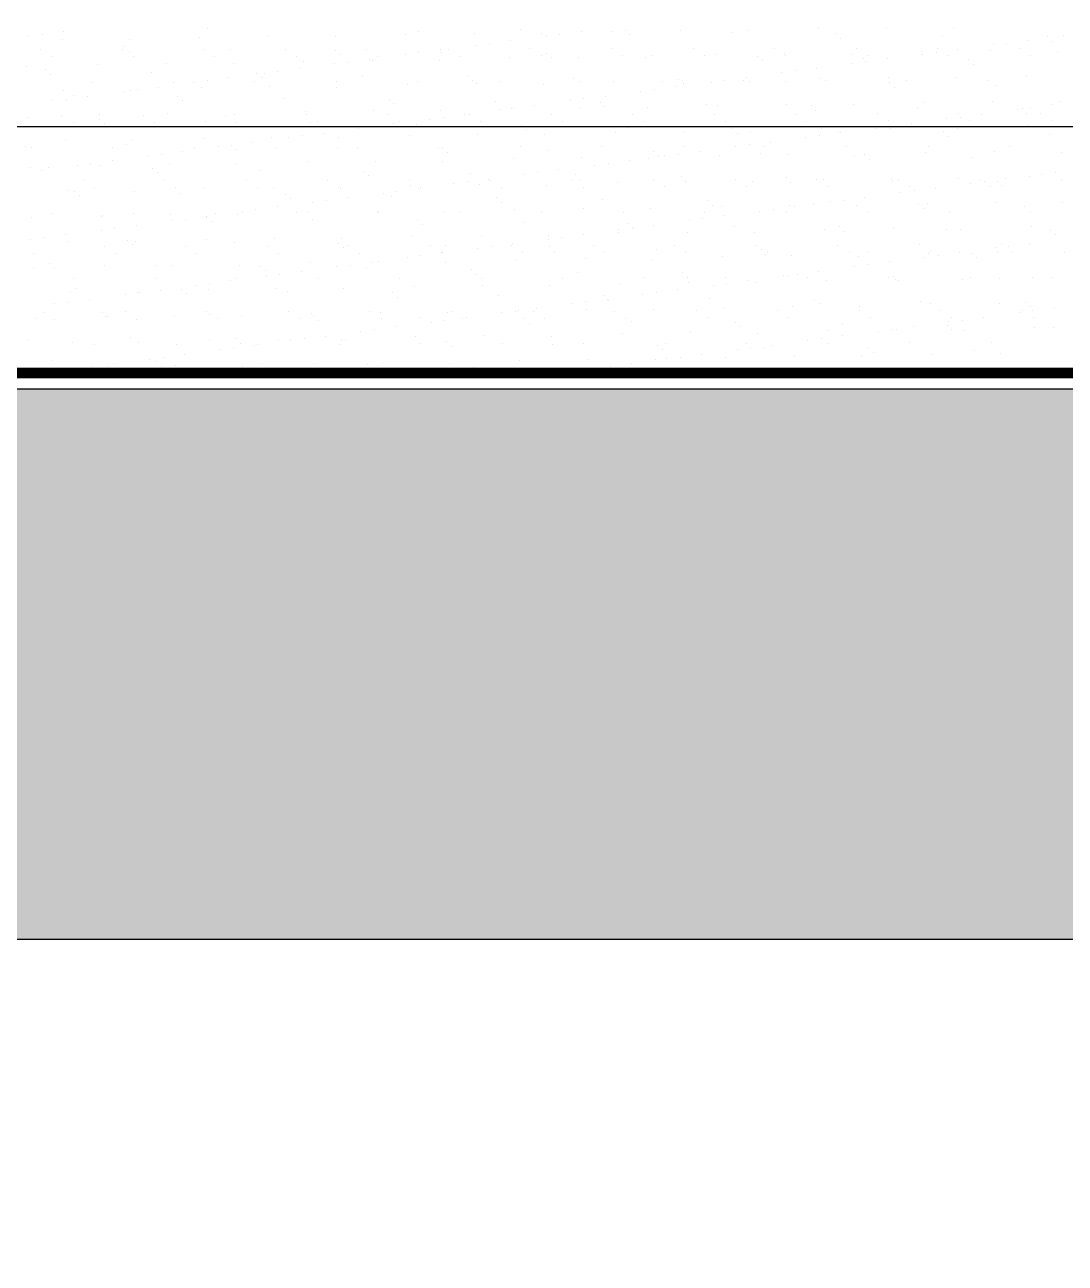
# Model space of a CAD drawing. Header units: centimetres. Extents: x -5119 to 2082, y -6603 to -947.
# Drawn here: x 556.8 to 636.2, y -3573 to -3478.5 of the extents above; entities that cross this region are included whole.
import ezdxf

# ---------------------------------------------------------------- set-up
doc = ezdxf.new("R2010")
doc.units = ezdxf.units.CM
doc.header["$LTSCALE"] = 100
doc.header["$MEASUREMENT"] = 0
for name, color, linetype in [('A807-Details-Railing and Cat ladder$0$A-CONC', 5, 'Continuous'), ('A807-Details-Railing and Cat ladder$0$A-HATCH-14', 14, 'Continuous'), ('A807-Details-Railing and Cat ladder$0$A-HATH-CONC', 253, 'Continuous'), ('A807-Details-Railing and Cat ladder$0$A-WATERPROOFING', 7, 'Continuous'), ('A807-Details-Railing and Cat ladder$0$railiing', 7, 'Continuous')]:
    doc.layers.add(name, color=color, linetype=linetype)

msp = doc.modelspace()

# ---------------------------------------------------------------- hatches: boundary and pattern name
at = {"layer": 'A807-Details-Railing and Cat ladder$0$A-HATH-CONC', "ltscale": 0.8}
h = msp.add_hatch(color=256, dxfattribs=at)
h.paths.add_polyline_path([(901.381, -3346.431), (881.405, -3366.408), (981.286, -3358.36), (981.286, -3034.824), (901.381, -3034.824)])
h.paths.add_polyline_path([(901.381, -3506.241), (501.989, -3506.241), (501.989, -3548.26), (736.542, -3548.26), (741.768, -3523.653), (741.768, -3572.994), (749.224, -3548.26), (981.286, -3548.26), (981.286, -3358.36), (881.405, -3366.408), (881.405, -3386.384), (901.381, -3386.384)])

# ---------------------------------------------------------------- linework, layer by layer
at = {"layer": 'A807-Details-Railing and Cat ladder$0$A-CONC'}
msp.add_line((502.053, -3506.241), (901.381, -3506.241), dxfattribs=at)
at = {"layer": 'A807-Details-Railing and Cat ladder$0$A-HATCH-14', "color": 8, "linetype": 'Continuous'}
for p, q in [((570.783, -3478.738), (570.783, -3478.738)), ((617.373, -3478.718), (617.373, -3478.718)), ((622.602, -3478.651), (622.602, -3478.651)), ((627.713, -3478.676), (627.713, -3478.676)), ((557.124, -3479.347), (557.124, -3479.347)), ((558.164, -3479.21), (558.164, -3479.21)), ((559.665, -3479.598), (559.665, -3479.598)), ((559.788, -3478.996), (559.788, -3478.996)), ((564.775, -3479.622), (564.775, -3479.622)), ((570.17, -3479.428), (570.17, -3479.428)), ((575.399, -3479.361), (575.399, -3479.361)), ((580.509, -3479.386), (580.509, -3479.386)), ((585.905, -3479.191), (585.905, -3479.191)), ((586.888, -3478.984), (586.888, -3478.984)), ((591.134, -3479.125), (591.134, -3479.125)), ((593.892, -3479.678), (593.892, -3479.678)), ((594.631, -3478.823), (594.631, -3478.823)), ((596.244, -3479.149), (596.244, -3479.149)), ((596.606, -3479.321), (596.606, -3479.321)), ((597.645, -3479.184), (597.645, -3479.184)), ((599.269, -3478.97), (599.269, -3478.97)), ((601.639, -3478.955), (601.639, -3478.955)), ((602.624, -3478.892), (602.624, -3478.892)), ((602.992, -3479.229), (602.992, -3479.229)), ((606.868, -3478.888), (606.868, -3478.888)), ((610.735, -3479.068), (610.735, -3479.068)), ((611.978, -3478.913), (611.978, -3478.913)), ((618.729, -3479.137), (618.729, -3479.137)), ((619.097, -3479.474), (619.097, -3479.474)), ((626.84, -3479.313), (626.84, -3479.313)), ((633.374, -3479.653), (633.374, -3479.653)), ((634.833, -3479.382), (634.833, -3479.382)), ((636.087, -3479.295), (636.087, -3479.295)), ((558.042, -3480.376), (558.042, -3480.376)), ((564.263, -3480.365), (564.263, -3480.365)), ((564.41, -3480.154), (564.41, -3480.154)), ((564.778, -3480.492), (564.778, -3480.492)), ((570.483, -3480.354), (570.483, -3480.354)), ((572.521, -3480.331), (572.521, -3480.331)), ((576.704, -3480.343), (576.704, -3480.343)), ((580.514, -3480.399), (580.514, -3480.399)), ((582.925, -3480.331), (582.925, -3480.331)), ((586.891, -3480.6), (586.891, -3480.6)), ((588.515, -3480.386), (588.515, -3480.386)), ((588.626, -3480.576), (588.626, -3480.576)), ((589.146, -3480.32), (589.146, -3480.32)), ((591.228, -3480.029), (591.228, -3480.029)), ((592.268, -3479.892), (592.268, -3479.892)), ((595.367, -3480.309), (595.367, -3480.309)), ((601.588, -3480.297), (601.588, -3480.297)), ((607.809, -3480.286), (607.809, -3480.286)), ((614.03, -3480.275), (614.03, -3480.275)), ((620.25, -3480.263), (620.25, -3480.263)), ((625.304, -3480.524), (625.304, -3480.524)), ((626.373, -3480.574), (626.373, -3480.574)), ((626.471, -3480.252), (626.471, -3480.252)), ((627.997, -3480.36), (627.997, -3480.36)), ((630.533, -3480.458), (630.533, -3480.458)), ((630.71, -3480.003), (630.71, -3480.003)), ((631.75, -3479.866), (631.75, -3479.866)), ((632.692, -3480.241), (632.692, -3480.241)), ((635.201, -3479.719), (635.201, -3479.719)), ((635.643, -3480.482), (635.643, -3480.482)), ((558.884, -3480.913), (558.884, -3480.913)), ((562.366, -3481.471), (562.366, -3481.471)), ((565.105, -3480.902), (565.105, -3480.902)), ((567.595, -3481.404), (567.595, -3481.404)), ((571.326, -3480.891), (571.326, -3480.891)), ((572.705, -3481.428), (572.705, -3481.428)), ((577.547, -3480.879), (577.547, -3480.879)), ((578.1, -3481.234), (578.1, -3481.234)), ((580.474, -3481.445), (580.474, -3481.445)), ((580.883, -3480.737), (580.883, -3480.737)), ((581.514, -3481.308), (581.514, -3481.308)), ((583.138, -3481.094), (583.138, -3481.094)), ((583.329, -3481.167), (583.329, -3481.167)), ((583.768, -3480.868), (583.768, -3480.868)), ((585.851, -3480.737), (585.851, -3480.737)), ((588.439, -3481.192), (588.439, -3481.192)), ((589.988, -3480.857), (589.988, -3480.857)), ((593.835, -3480.998), (593.835, -3480.998)), ((596.209, -3480.845), (596.209, -3480.845)), ((596.619, -3480.645), (596.619, -3480.645)), ((596.987, -3480.982), (596.987, -3480.982)), ((599.064, -3480.931), (599.064, -3480.931)), ((602.43, -3480.834), (602.43, -3480.834)), ((604.174, -3480.955), (604.174, -3480.955)), ((604.73, -3480.821), (604.73, -3480.821)), ((608.651, -3480.823), (608.651, -3480.823)), ((609.569, -3480.761), (609.569, -3480.761)), ((612.724, -3480.89), (612.724, -3480.89)), ((613.092, -3481.227), (613.092, -3481.227)), ((614.798, -3480.694), (614.798, -3480.694)), ((614.872, -3480.811), (614.872, -3480.811)), ((619.908, -3480.719), (619.908, -3480.719)), ((619.956, -3481.419), (619.956, -3481.419)), ((620.835, -3481.067), (620.835, -3481.067)), ((620.996, -3481.282), (620.996, -3481.282)), ((621.093, -3480.8), (621.093, -3480.8)), ((622.62, -3481.068), (622.62, -3481.068)), ((625.333, -3480.711), (625.333, -3480.711)), ((627.314, -3480.789), (627.314, -3480.789)), ((628.828, -3481.135), (628.828, -3481.135)), ((629.196, -3481.473), (629.196, -3481.473)), ((633.535, -3480.777), (633.535, -3480.777)), ((556.971, -3481.665), (556.971, -3481.665)), ((558.405, -3481.907), (558.405, -3481.907)), ((558.773, -3482.245), (558.773, -3482.245)), ((566.516, -3482.084), (566.516, -3482.084)), ((572.384, -3482.51), (572.384, -3482.51)), ((574.509, -3482.153), (574.509, -3482.153)), ((574.877, -3482.49), (574.877, -3482.49)), ((575.097, -3482.153), (575.097, -3482.153)), ((576.137, -3482.016), (576.137, -3482.016)), ((577.761, -3481.802), (577.761, -3481.802)), ((582.62, -3482.329), (582.62, -3482.329)), ((590.614, -3482.398), (590.614, -3482.398)), ((611.866, -3482.484), (611.866, -3482.484)), ((614.579, -3482.127), (614.579, -3482.127)), ((615.619, -3481.99), (615.619, -3481.99)), ((617.243, -3481.776), (617.243, -3481.776)), ((622.728, -3482.5), (622.728, -3482.5)), ((627.838, -3482.525), (627.838, -3482.525)), ((633.234, -3482.331), (633.234, -3482.331)), ((559.791, -3483.447), (559.791, -3483.447)), ((561.917, -3482.845), (561.917, -3482.845)), ((564.901, -3483.471), (564.901, -3483.471)), ((565.382, -3483.432), (565.382, -3483.432)), ((567.007, -3483.218), (567.007, -3483.218)), ((568.138, -3482.834), (568.138, -3482.834)), ((569.72, -3482.861), (569.72, -3482.861)), ((570.296, -3483.277), (570.296, -3483.277)), ((570.76, -3482.724), (570.76, -3482.724)), ((574.358, -3482.823), (574.358, -3482.823)), ((575.525, -3483.21), (575.525, -3483.21)), ((580.579, -3482.811), (580.579, -3482.811)), ((580.635, -3483.235), (580.635, -3483.235)), ((586.03, -3483.04), (586.03, -3483.04)), ((586.8, -3482.8), (586.8, -3482.8)), ((590.982, -3482.735), (590.982, -3482.735)), ((591.259, -3482.974), (591.259, -3482.974)), ((593.021, -3482.789), (593.021, -3482.789)), ((596.369, -3482.998), (596.369, -3482.998)), ((598.725, -3482.575), (598.725, -3482.575)), ((599.242, -3482.777), (599.242, -3482.777)), ((601.765, -3482.804), (601.765, -3482.804)), ((604.864, -3483.406), (604.864, -3483.406)), ((605.463, -3482.766), (605.463, -3482.766)), ((606.488, -3483.192), (606.488, -3483.192)), ((606.718, -3482.643), (606.718, -3482.643)), ((606.994, -3482.737), (606.994, -3482.737)), ((607.087, -3482.981), (607.087, -3482.981)), ((609.202, -3482.835), (609.202, -3482.835)), ((610.241, -3482.698), (610.241, -3482.698)), ((611.684, -3482.755), (611.684, -3482.755)), ((612.104, -3482.762), (612.104, -3482.762)), ((614.83, -3482.82), (614.83, -3482.82)), ((617.499, -3482.567), (617.499, -3482.567)), ((617.905, -3482.743), (617.905, -3482.743)), ((622.823, -3482.889), (622.823, -3482.889)), ((623.191, -3483.226), (623.191, -3483.226)), ((624.125, -3482.732), (624.125, -3482.732)), ((630.346, -3482.721), (630.346, -3482.721)), ((630.934, -3483.065), (630.934, -3483.065)), ((558.966, -3484.276), (558.966, -3484.276)), ((560.005, -3484.14), (560.005, -3484.14)), ((560.511, -3483.837), (560.511, -3483.837)), ((561.629, -3483.926), (561.629, -3483.926)), ((564.343, -3483.569), (564.343, -3483.569)), ((568.504, -3483.906), (568.504, -3483.906)), ((568.872, -3484.243), (568.872, -3484.243)), ((576.615, -3484.083), (576.615, -3484.083)), ((584.609, -3484.151), (584.609, -3484.151)), ((592.72, -3484.328), (592.72, -3484.328)), ((598.447, -3484.251), (598.447, -3484.251)), ((599.487, -3484.114), (599.487, -3484.114)), ((600.713, -3484.397), (600.713, -3484.397)), ((601.111, -3483.9), (601.111, -3483.9)), ((603.825, -3483.543), (603.825, -3483.543)), ((625.429, -3484.373), (625.429, -3484.373)), ((630.658, -3484.307), (630.658, -3484.307)), ((635.768, -3484.331), (635.768, -3484.331)), ((562.492, -3485.32), (562.492, -3485.32)), ((567.721, -3485.253), (567.721, -3485.253)), ((572.097, -3485.356), (572.097, -3485.356)), ((572.831, -3485.278), (572.831, -3485.278)), ((578.226, -3485.083), (578.226, -3485.083)), ((578.318, -3485.345), (578.318, -3485.345)), ((583.455, -3485.016), (583.455, -3485.016)), ((584.539, -3485.334), (584.539, -3485.334)), ((584.977, -3484.489), (584.977, -3484.489)), ((588.565, -3485.041), (588.565, -3485.041)), ((590.357, -3485.316), (590.357, -3485.316)), ((590.759, -3485.322), (590.759, -3485.322)), ((593.07, -3484.959), (593.07, -3484.959)), ((593.961, -3484.847), (593.961, -3484.847)), ((594.11, -3484.822), (594.11, -3484.822)), ((595.734, -3484.608), (595.734, -3484.608)), ((596.98, -3485.311), (596.98, -3485.311)), ((599.19, -3484.78), (599.19, -3484.78)), ((601.082, -3484.734), (601.082, -3484.734)), ((603.201, -3485.3), (603.201, -3485.3)), ((604.3, -3484.804), (604.3, -3484.804)), ((608.825, -3484.573), (608.825, -3484.573)), ((609.422, -3485.288), (609.422, -3485.288)), ((609.695, -3484.61), (609.695, -3484.61)), ((614.924, -3484.543), (614.924, -3484.543)), ((615.643, -3485.277), (615.643, -3485.277)), ((616.818, -3484.642), (616.818, -3484.642)), ((617.186, -3484.979), (617.186, -3484.979)), ((620.034, -3484.568), (620.034, -3484.568)), ((621.864, -3485.266), (621.864, -3485.266)), ((624.929, -3484.819), (624.929, -3484.819)), ((628.085, -3485.254), (628.085, -3485.254)), ((629.839, -3485.29), (629.839, -3485.29)), ((632.552, -3484.933), (632.552, -3484.933)), ((632.923, -3484.887), (632.923, -3484.887)), ((633.291, -3485.225), (633.291, -3485.225)), ((633.592, -3484.796), (633.592, -3484.796)), ((634.306, -3485.243), (634.306, -3485.243)), ((635.216, -3484.582), (635.216, -3484.582)), ((557.096, -3485.514), (557.096, -3485.514)), ((559.655, -3485.379), (559.655, -3485.379)), ((560.497, -3485.915), (560.497, -3485.915)), ((562.499, -3485.659), (562.499, -3485.659)), ((562.867, -3485.997), (562.867, -3485.997)), ((565.876, -3485.367), (565.876, -3485.367)), ((566.718, -3485.904), (566.718, -3485.904)), ((570.61, -3485.836), (570.61, -3485.836)), ((572.939, -3485.893), (572.939, -3485.893)), ((578.604, -3485.905), (578.604, -3485.905)), ((578.972, -3486.242), (578.972, -3486.242)), ((579.16, -3485.881), (579.16, -3485.881)), ((583.356, -3486.238), (583.356, -3486.238)), ((584.98, -3486.024), (584.98, -3486.024)), ((585.381, -3485.87), (585.381, -3485.87)), ((586.715, -3486.081), (586.715, -3486.081)), ((587.693, -3485.667), (587.693, -3485.667)), ((588.733, -3485.53), (588.733, -3485.53)), ((591.602, -3485.859), (591.602, -3485.859)), ((594.708, -3486.15), (594.708, -3486.15)), ((597.823, -3485.848), (597.823, -3485.848)), ((604.044, -3485.836), (604.044, -3485.836)), ((610.264, -3485.825), (610.264, -3485.825)), ((616.485, -3485.814), (616.485, -3485.814)), ((622.706, -3485.802), (622.706, -3485.802)), ((622.838, -3486.212), (622.838, -3486.212)), ((624.462, -3485.998), (624.462, -3485.998)), ((627.175, -3485.641), (627.175, -3485.641)), ((628.215, -3485.504), (628.215, -3485.504)), ((628.927, -3485.791), (628.927, -3485.791)), ((633.36, -3486.18), (633.36, -3486.18)), ((635.148, -3485.78), (635.148, -3485.78))]:
    msp.add_line(p, q, dxfattribs=at)
at = {"layer": 'A807-Details-Railing and Cat ladder$0$A-HATCH-14', "linetype": 'Continuous'}
for p, q in [((570.422, -3487.126), (570.422, -3487.126)), ((575.651, -3487.059), (575.651, -3487.059)), ((576.939, -3487.082), (576.939, -3487.082)), ((577.979, -3486.945), (577.979, -3486.945)), ((579.603, -3486.732), (579.603, -3486.732)), ((580.761, -3487.084), (580.761, -3487.084)), ((582.316, -3486.374), (582.316, -3486.374)), ((586.156, -3486.889), (586.156, -3486.889)), ((591.385, -3486.823), (591.385, -3486.823)), ((595.076, -3486.487), (595.076, -3486.487)), ((596.495, -3486.847), (596.495, -3486.847)), ((601.891, -3486.653), (601.891, -3486.653)), ((602.819, -3486.326), (602.819, -3486.326)), ((607.12, -3486.586), (607.12, -3486.586)), ((610.813, -3486.395), (610.813, -3486.395)), ((611.181, -3486.733), (611.181, -3486.733)), ((612.23, -3486.611), (612.23, -3486.611)), ((616.421, -3487.057), (616.421, -3487.057)), ((617.46, -3486.92), (617.46, -3486.92)), ((617.625, -3486.416), (617.625, -3486.416)), ((618.924, -3486.572), (618.924, -3486.572)), ((619.084, -3486.706), (619.084, -3486.706)), ((621.798, -3486.349), (621.798, -3486.349)), ((622.854, -3486.35), (622.854, -3486.35)), ((626.917, -3486.64), (626.917, -3486.64)), ((627.286, -3486.978), (627.286, -3486.978)), ((627.964, -3486.374), (627.964, -3486.374)), ((635.029, -3486.817), (635.029, -3486.817)), ((556.862, -3487.75), (556.862, -3487.75)), ((557.309, -3487.859), (557.309, -3487.859)), ((559.916, -3487.296), (559.916, -3487.296)), ((563.53, -3487.847), (563.53, -3487.847)), ((564.605, -3487.589), (564.605, -3487.589)), ((565.026, -3487.32), (565.026, -3487.32)), ((568.848, -3488.147), (568.848, -3488.147)), ((569.751, -3487.836), (569.751, -3487.836)), ((571.562, -3487.79), (571.562, -3487.79)), ((572.599, -3487.658), (572.599, -3487.658)), ((572.601, -3487.653), (572.601, -3487.653)), ((572.967, -3487.995), (572.967, -3487.995)), ((574.225, -3487.44), (574.225, -3487.44)), ((575.972, -3487.825), (575.972, -3487.825)), ((580.71, -3487.834), (580.71, -3487.834)), ((582.193, -3487.813), (582.193, -3487.813)), ((588.413, -3487.802), (588.413, -3487.802)), ((588.703, -3487.903), (588.703, -3487.903)), ((594.634, -3487.791), (594.634, -3487.791)), ((596.814, -3488.08), (596.814, -3488.08)), ((600.855, -3487.78), (600.855, -3487.78)), ((604.808, -3488.148), (604.808, -3488.148)), ((607.076, -3487.768), (607.076, -3487.768)), ((608.33, -3488.122), (608.33, -3488.122)), ((611.043, -3487.765), (611.043, -3487.765)), ((612.083, -3487.628), (612.083, -3487.628)), ((613.297, -3487.757), (613.297, -3487.757)), ((613.707, -3487.414), (613.707, -3487.414)), ((619.518, -3487.746), (619.518, -3487.746)), ((625.739, -3487.734), (625.739, -3487.734)), ((630.784, -3488.156), (630.784, -3488.156)), ((631.96, -3487.723), (631.96, -3487.723)), ((635.894, -3488.18), (635.894, -3488.18)), ((561.847, -3489.069), (561.847, -3489.069)), ((563.471, -3488.855), (563.471, -3488.855)), ((566.185, -3488.498), (566.185, -3488.498)), ((567.224, -3488.361), (567.224, -3488.361)), ((567.847, -3489.102), (567.847, -3489.102)), ((572.957, -3489.127), (572.957, -3489.127)), ((578.352, -3488.932), (578.352, -3488.932)), ((583.581, -3488.866), (583.581, -3488.866)), ((588.691, -3488.89), (588.691, -3488.89)), ((589.071, -3488.241), (589.071, -3488.241)), ((594.086, -3488.696), (594.086, -3488.696)), ((599.315, -3488.629), (599.315, -3488.629)), ((601.329, -3489.043), (601.329, -3489.043)), ((602.953, -3488.83), (602.953, -3488.83)), ((604.425, -3488.653), (604.425, -3488.653)), ((605.176, -3488.486), (605.176, -3488.486)), ((605.666, -3488.472), (605.666, -3488.472)), ((606.706, -3488.336), (606.706, -3488.336)), ((609.821, -3488.459), (609.821, -3488.459)), ((612.919, -3488.325), (612.919, -3488.325)), ((615.05, -3488.392), (615.05, -3488.392)), ((620.16, -3488.417), (620.16, -3488.417)), ((620.912, -3488.394), (620.912, -3488.394)), ((621.281, -3488.731), (621.281, -3488.731)), ((625.555, -3488.223), (625.555, -3488.223)), ((629.024, -3488.57), (629.024, -3488.57)), ((557.222, -3489.363), (557.222, -3489.363)), ((558.094, -3489.563), (558.094, -3489.563)), ((558.6, -3489.342), (558.6, -3489.342)), ((560.807, -3489.206), (560.807, -3489.206)), ((562.618, -3489.169), (562.618, -3489.169)), ((566.593, -3489.411), (566.593, -3489.411)), ((566.962, -3489.748), (566.962, -3489.748)), ((574.705, -3489.588), (574.705, -3489.588)), ((582.698, -3489.656), (582.698, -3489.656)), ((583.066, -3489.994), (583.066, -3489.994)), ((590.809, -3489.833), (590.809, -3489.833)), ((594.912, -3489.888), (594.912, -3489.888)), ((595.952, -3489.751), (595.952, -3489.751)), ((597.576, -3489.538), (597.576, -3489.538)), ((598.803, -3489.902), (598.803, -3489.902)), ((600.289, -3489.18), (600.289, -3489.18)), ((606.914, -3490.078), (606.914, -3490.078)), ((633.485, -3490.029), (633.485, -3490.029)), ((634.394, -3489.863), (634.394, -3489.863)), ((635.434, -3489.726), (635.434, -3489.726)), ((561.268, -3490.381), (561.268, -3490.381)), ((562.111, -3490.918), (562.111, -3490.918)), ((567.489, -3490.37), (567.489, -3490.37)), ((568.332, -3490.906), (568.332, -3490.906)), ((570.548, -3490.975), (570.548, -3490.975)), ((573.71, -3490.358), (573.71, -3490.358)), ((574.552, -3490.895), (574.552, -3490.895)), ((575.777, -3490.908), (575.777, -3490.908)), ((579.931, -3490.347), (579.931, -3490.347)), ((580.773, -3490.884), (580.773, -3490.884)), ((580.887, -3490.933), (580.887, -3490.933)), ((586.152, -3490.336), (586.152, -3490.336)), ((586.282, -3490.738), (586.282, -3490.738)), ((586.822, -3490.953), (586.822, -3490.953)), ((586.994, -3490.872), (586.994, -3490.872)), ((589.535, -3490.596), (589.535, -3490.596)), ((590.575, -3490.459), (590.575, -3490.459)), ((591.511, -3490.672), (591.511, -3490.672)), ((592.199, -3490.245), (592.199, -3490.245)), ((592.373, -3490.324), (592.373, -3490.324)), ((593.215, -3490.861), (593.215, -3490.861)), ((596.621, -3490.696), (596.621, -3490.696)), ((598.594, -3490.313), (598.594, -3490.313)), ((599.171, -3490.239), (599.171, -3490.239)), ((599.436, -3490.85), (599.436, -3490.85)), ((602.017, -3490.502), (602.017, -3490.502)), ((604.814, -3490.302), (604.814, -3490.302)), ((605.657, -3490.839), (605.657, -3490.839)), ((607.245, -3490.435), (607.245, -3490.435)), ((611.035, -3490.291), (611.035, -3490.291)), ((611.878, -3490.827), (611.878, -3490.827)), ((612.356, -3490.46), (612.356, -3490.46)), ((614.907, -3490.147), (614.907, -3490.147)), ((615.275, -3490.484), (615.275, -3490.484)), ((617.256, -3490.279), (617.256, -3490.279)), ((617.751, -3490.265), (617.751, -3490.265)), ((618.099, -3490.816), (618.099, -3490.816)), ((622.98, -3490.199), (622.98, -3490.199)), ((623.018, -3490.324), (623.018, -3490.324)), ((623.477, -3490.268), (623.477, -3490.268)), ((624.32, -3490.805), (624.32, -3490.805)), ((626.303, -3490.928), (626.303, -3490.928)), ((628.09, -3490.223), (628.09, -3490.223)), ((629.017, -3490.57), (629.017, -3490.57)), ((629.698, -3490.257), (629.698, -3490.257)), ((630.057, -3490.434), (630.057, -3490.434)), ((630.54, -3490.793), (630.54, -3490.793)), ((631.012, -3490.392), (631.012, -3490.392)), ((631.38, -3490.73), (631.38, -3490.73)), ((631.681, -3490.22), (631.681, -3490.22)), ((635.919, -3490.245), (635.919, -3490.245)), ((560.042, -3491.145), (560.042, -3491.145)), ((560.588, -3491.164), (560.588, -3491.164)), ((560.957, -3491.502), (560.957, -3491.502)), ((565.152, -3491.169), (565.152, -3491.169)), ((568.7, -3491.341), (568.7, -3491.341)), ((576.693, -3491.41), (576.693, -3491.41)), ((577.061, -3491.747), (577.061, -3491.747)), ((579.82, -3491.875), (579.82, -3491.875)), ((581.444, -3491.661), (581.444, -3491.661)), ((584.158, -3491.304), (584.158, -3491.304)), ((584.804, -3491.586), (584.804, -3491.586)), ((585.198, -3491.167), (585.198, -3491.167)), ((592.798, -3491.655), (592.798, -3491.655)), ((600.909, -3491.832), (600.909, -3491.832)), ((608.902, -3491.9), (608.902, -3491.9)), ((619.302, -3491.849), (619.302, -3491.849)), ((620.926, -3491.636), (620.926, -3491.636)), ((623.64, -3491.278), (623.64, -3491.278)), ((624.679, -3491.141), (624.679, -3491.141)), ((558.922, -3492.861), (558.922, -3492.861)), ((565.143, -3492.85), (565.143, -3492.85)), ((571.364, -3492.838), (571.364, -3492.838)), ((573.403, -3492.72), (573.403, -3492.72)), ((574.443, -3492.583), (574.443, -3492.583)), ((576.067, -3492.369), (576.067, -3492.369)), ((577.585, -3492.827), (577.585, -3492.827)), ((578.478, -3492.781), (578.478, -3492.781)), ((578.781, -3492.012), (578.781, -3492.012)), ((583.707, -3492.715), (583.707, -3492.715)), ((583.806, -3492.816), (583.806, -3492.816)), ((588.817, -3492.739), (588.817, -3492.739)), ((590.027, -3492.804), (590.027, -3492.804)), ((593.166, -3491.992), (593.166, -3491.992)), ((594.212, -3492.545), (594.212, -3492.545)), ((596.248, -3492.793), (596.248, -3492.793)), ((599.441, -3492.478), (599.441, -3492.478)), ((602.469, -3492.782), (602.469, -3492.782)), ((604.551, -3492.503), (604.551, -3492.503)), ((608.689, -3492.77), (608.689, -3492.77)), ((609.27, -3492.238), (609.27, -3492.238)), ((609.947, -3492.308), (609.947, -3492.308)), ((612.885, -3492.694), (612.885, -3492.694)), ((613.925, -3492.557), (613.925, -3492.557)), ((614.91, -3492.759), (614.91, -3492.759)), ((615.176, -3492.241), (615.176, -3492.241)), ((615.549, -3492.344), (615.549, -3492.344)), ((617.013, -3492.077), (617.013, -3492.077)), ((618.262, -3491.986), (618.262, -3491.986)), ((620.286, -3492.266), (620.286, -3492.266)), ((621.131, -3492.748), (621.131, -3492.748)), ((625.007, -3492.146), (625.007, -3492.146)), ((625.375, -3492.483), (625.375, -3492.483)), ((625.681, -3492.072), (625.681, -3492.072)), ((627.352, -3492.737), (627.352, -3492.737)), ((630.91, -3492.005), (630.91, -3492.005)), ((633.118, -3492.322), (633.118, -3492.322)), ((633.573, -3492.725), (633.573, -3492.725)), ((636.02, -3492.029), (636.02, -3492.029)), ((557.348, -3493.212), (557.348, -3493.212)), ((562.694, -3493.094), (562.694, -3493.094)), ((562.743, -3493.018), (562.743, -3493.018)), ((565.313, -3493.785), (565.313, -3493.785)), ((567.972, -3492.951), (567.972, -3492.951)), ((568.026, -3493.428), (568.026, -3493.428)), ((569.066, -3493.291), (569.066, -3493.291)), ((570.688, -3493.163), (570.688, -3493.163)), ((570.69, -3493.077), (570.69, -3493.077)), ((571.056, -3493.5), (571.056, -3493.5)), ((573.082, -3492.976), (573.082, -3492.976)), ((578.799, -3493.34), (578.799, -3493.34)), ((586.792, -3493.408), (586.792, -3493.408)), ((587.161, -3493.746), (587.161, -3493.746)), ((594.904, -3493.585), (594.904, -3493.585)), ((602.897, -3493.653), (602.897, -3493.653)), ((604.795, -3493.759), (604.795, -3493.759)), ((607.508, -3493.402), (607.508, -3493.402)), ((608.548, -3493.265), (608.548, -3493.265)), ((610.172, -3493.051), (610.172, -3493.051)), ((611.008, -3493.83), (611.008, -3493.83)), ((558.312, -3494.707), (558.312, -3494.707)), ((559.936, -3494.493), (559.936, -3494.493)), ((562.649, -3494.136), (562.649, -3494.136)), ((563.689, -3493.999), (563.689, -3493.999)), ((575.902, -3494.757), (575.902, -3494.757)), ((581.013, -3494.782), (581.013, -3494.782)), ((586.408, -3494.588), (586.408, -3494.588)), ((591.637, -3494.521), (591.637, -3494.521)), ((596.747, -3494.545), (596.747, -3494.545)), ((597.794, -3494.681), (597.794, -3494.681)), ((599.418, -3494.467), (599.418, -3494.467)), ((602.131, -3494.11), (602.131, -3494.11)), ((602.142, -3494.351), (602.142, -3494.351)), ((603.171, -3493.973), (603.171, -3493.973)), ((603.265, -3493.991), (603.265, -3493.991)), ((607.371, -3494.284), (607.371, -3494.284)), ((612.481, -3494.309), (612.481, -3494.309)), ((617.877, -3494.114), (617.877, -3494.114)), ((619.002, -3493.899), (619.002, -3493.899)), ((619.37, -3494.236), (619.37, -3494.236)), ((623.106, -3494.048), (623.106, -3494.048)), ((627.113, -3494.075), (627.113, -3494.075)), ((628.216, -3494.072), (628.216, -3494.072)), ((633.611, -3493.878), (633.611, -3493.878)), ((635.106, -3494.144), (635.106, -3494.144)), ((635.474, -3494.481), (635.474, -3494.481)), ((557.272, -3494.844), (557.272, -3494.844)), ((560.168, -3494.994), (560.168, -3494.994)), ((562.882, -3495.383), (562.882, -3495.383)), ((564.683, -3494.916), (564.683, -3494.916)), ((565.051, -3495.254), (565.051, -3495.254)), ((565.278, -3495.018), (565.278, -3495.018)), ((569.103, -3495.372), (569.103, -3495.372)), ((570.674, -3494.824), (570.674, -3494.824)), ((572.794, -3495.093), (572.794, -3495.093)), ((575.323, -3495.361), (575.323, -3495.361)), ((580.787, -3495.161), (580.787, -3495.161)), ((581.155, -3495.499), (581.155, -3495.499)), ((581.544, -3495.349), (581.544, -3495.349)), ((587.765, -3495.338), (587.765, -3495.338)), ((588.899, -3495.338), (588.899, -3495.338)), ((591.377, -3495.526), (591.377, -3495.526)), ((592.416, -3495.389), (592.416, -3495.389)), ((593.986, -3495.327), (593.986, -3495.327)), ((594.041, -3495.175), (594.041, -3495.175)), ((596.754, -3494.818), (596.754, -3494.818)), ((596.892, -3495.407), (596.892, -3495.407)), ((597.26, -3495.744), (597.26, -3495.744)), ((600.207, -3495.315), (600.207, -3495.315)), ((605.003, -3495.583), (605.003, -3495.583)), ((606.428, -3495.304), (606.428, -3495.304)), ((612.649, -3495.293), (612.649, -3495.293)), ((612.997, -3495.652), (612.997, -3495.652)), ((618.87, -3495.282), (618.87, -3495.282)), ((625.09, -3495.27), (625.09, -3495.27)), ((630.859, -3495.5), (630.859, -3495.5)), ((631.311, -3495.259), (631.311, -3495.259)), ((631.898, -3495.363), (631.898, -3495.363)), ((633.522, -3495.149), (633.522, -3495.149)), ((557.503, -3495.931), (557.503, -3495.931)), ((558.678, -3496.669), (558.678, -3496.669)), ((563.724, -3495.92), (563.724, -3495.92)), ((569.945, -3495.909), (569.945, -3495.909)), ((576.166, -3495.897), (576.166, -3495.897)), ((578.604, -3496.63), (578.604, -3496.63)), ((582.387, -3495.886), (582.387, -3495.886)), ((583.286, -3496.591), (583.286, -3496.591)), ((583.833, -3496.564), (583.833, -3496.564)), ((586, -3496.234), (586, -3496.234)), ((587.039, -3496.097), (587.039, -3496.097)), ((588.608, -3495.875), (588.608, -3495.875)), ((588.663, -3495.883), (588.663, -3495.883)), ((588.943, -3496.588), (588.943, -3496.588)), ((594.338, -3496.394), (594.338, -3496.394)), ((594.828, -3495.863), (594.828, -3495.863)), ((599.567, -3496.327), (599.567, -3496.327)), ((601.049, -3495.852), (601.049, -3495.852)), ((604.677, -3496.352), (604.677, -3496.352)), ((607.27, -3495.841), (607.27, -3495.841)), ((610.073, -3496.157), (610.073, -3496.157)), ((613.365, -3495.989), (613.365, -3495.989)), ((613.491, -3495.829), (613.491, -3495.829)), ((615.301, -3496.091), (615.301, -3496.091)), ((619.712, -3495.818), (619.712, -3495.818)), ((620.412, -3496.115), (620.412, -3496.115)), ((621.108, -3495.829), (621.108, -3495.829)), ((622.768, -3496.565), (622.768, -3496.565)), ((625.481, -3496.208), (625.481, -3496.208)), ((625.807, -3495.921), (625.807, -3495.921)), ((625.933, -3495.807), (625.933, -3495.807)), ((626.521, -3496.071), (626.521, -3496.071)), ((628.145, -3495.857), (628.145, -3495.857)), ((629.101, -3495.897), (629.101, -3495.897)), ((629.469, -3496.235), (629.469, -3496.235)), ((631.036, -3495.854), (631.036, -3495.854)), ((632.154, -3495.796), (632.154, -3495.796)), ((636.146, -3495.878), (636.146, -3495.878)), ((557.474, -3497.061), (557.474, -3497.061)), ((559.046, -3497.007), (559.046, -3497.007)), ((562.869, -3496.867), (562.869, -3496.867)), ((566.789, -3496.846), (566.789, -3496.846)), ((568.098, -3496.8), (568.098, -3496.8)), ((573.208, -3496.825), (573.208, -3496.825)), ((574.782, -3496.915), (574.782, -3496.915)), ((575.15, -3497.252), (575.15, -3497.252)), ((575.245, -3497.65), (575.245, -3497.65)), ((576.285, -3497.513), (576.285, -3497.513)), ((577.909, -3497.299), (577.909, -3497.299)), ((580.622, -3496.942), (580.622, -3496.942)), ((581.662, -3496.805), (581.662, -3496.805)), ((582.893, -3497.091), (582.893, -3497.091)), ((590.887, -3497.16), (590.887, -3497.16)), ((591.255, -3497.497), (591.255, -3497.497)), ((598.998, -3497.337), (598.998, -3497.337)), ((606.991, -3497.405), (606.991, -3497.405)), ((614.727, -3497.624), (614.727, -3497.624)), ((615.103, -3497.582), (615.103, -3497.582)), ((615.767, -3497.487), (615.767, -3497.487)), ((617.391, -3497.273), (617.391, -3497.273)), ((620.104, -3496.916), (620.104, -3496.916)), ((621.144, -3496.779), (621.144, -3496.779)), ((623.096, -3497.651), (623.096, -3497.651)), ((560.536, -3497.863), (560.536, -3497.863)), ((566.757, -3497.852), (566.757, -3497.852)), ((569.868, -3498.358), (569.868, -3498.358)), ((570.908, -3498.221), (570.908, -3498.221)), ((572.532, -3498.007), (572.532, -3498.007)), ((572.978, -3497.841), (572.978, -3497.841)), ((579.198, -3497.829), (579.198, -3497.829)), ((585.419, -3497.818), (585.419, -3497.818)), ((586.534, -3498.437), (586.534, -3498.437)), ((591.64, -3497.807), (591.64, -3497.807)), ((591.763, -3498.37), (591.763, -3498.37)), ((596.873, -3498.394), (596.873, -3498.394)), ((597.861, -3497.795), (597.861, -3497.795)), ((602.268, -3498.2), (602.268, -3498.2)), ((604.082, -3497.784), (604.082, -3497.784)), ((607.36, -3497.743), (607.36, -3497.743)), ((607.497, -3498.133), (607.497, -3498.133)), ((609.35, -3498.332), (609.35, -3498.332)), ((610.303, -3497.773), (610.303, -3497.773)), ((610.39, -3498.195), (610.39, -3498.195)), ((612.014, -3497.981), (612.014, -3497.981)), ((612.607, -3498.158), (612.607, -3498.158)), ((616.524, -3497.761), (616.524, -3497.761)), ((618.003, -3497.963), (618.003, -3497.963)), ((622.745, -3497.75), (622.745, -3497.75)), ((623.232, -3497.897), (623.232, -3497.897)), ((623.464, -3497.988), (623.464, -3497.988)), ((628.342, -3497.921), (628.342, -3497.921)), ((628.965, -3497.739), (628.965, -3497.739)), ((631.207, -3497.827), (631.207, -3497.827)), ((633.737, -3497.727), (633.737, -3497.727)), ((635.186, -3497.728), (635.186, -3497.728)), ((560.294, -3498.843), (560.294, -3498.843)), ((560.784, -3498.599), (560.784, -3498.599)), ((561.778, -3499.423), (561.778, -3499.423)), ((564.491, -3499.065), (564.491, -3499.065)), ((565.404, -3498.868), (565.404, -3498.868)), ((565.531, -3498.929), (565.531, -3498.929)), ((567.155, -3498.715), (567.155, -3498.715)), ((568.777, -3498.668), (568.777, -3498.668)), ((569.145, -3499.005), (569.145, -3499.005)), ((570.799, -3498.673), (570.799, -3498.673)), ((576.028, -3498.606), (576.028, -3498.606)), ((576.888, -3498.845), (576.888, -3498.845)), ((581.138, -3498.631), (581.138, -3498.631)), ((584.882, -3498.913), (584.882, -3498.913)), ((585.25, -3499.251), (585.25, -3499.251)), ((592.993, -3499.09), (592.993, -3499.09)), ((600.986, -3499.159), (600.986, -3499.159)), ((601.259, -3499.397), (601.259, -3499.397)), ((601.354, -3499.496), (601.354, -3499.496)), ((603.973, -3499.04), (603.973, -3499.04)), ((605.013, -3498.903), (605.013, -3498.903)), ((606.637, -3498.689), (606.637, -3498.689)), ((609.098, -3499.335), (609.098, -3499.335)), ((617.091, -3499.404), (617.091, -3499.404)), ((558.274, -3500.397), (558.274, -3500.397)), ((559.114, -3499.773), (559.114, -3499.773)), ((560.154, -3499.636), (560.154, -3499.636)), ((562.772, -3500.421), (562.772, -3500.421)), ((564.495, -3500.385), (564.495, -3500.385)), ((570.716, -3500.374), (570.716, -3500.374)), ((576.937, -3500.363), (576.937, -3500.363)), ((578.729, -3500.479), (578.729, -3500.479)), ((583.158, -3500.352), (583.158, -3500.352)), ((583.958, -3500.413), (583.958, -3500.413)), ((589.069, -3500.437), (589.069, -3500.437)), ((589.379, -3500.34), (589.379, -3500.34)), ((593.219, -3500.456), (593.219, -3500.456)), ((594.258, -3500.319), (594.258, -3500.319)), ((594.464, -3500.243), (594.464, -3500.243)), ((595.599, -3500.329), (595.599, -3500.329)), ((595.882, -3500.105), (595.882, -3500.105)), ((598.596, -3499.748), (598.596, -3499.748)), ((599.635, -3499.611), (599.635, -3499.611)), ((599.693, -3500.176), (599.693, -3500.176)), ((601.82, -3500.318), (601.82, -3500.318)), ((604.803, -3500.201), (604.803, -3500.201)), ((608.041, -3500.306), (608.041, -3500.306)), ((610.198, -3500.006), (610.198, -3500.006)), ((614.262, -3500.295), (614.262, -3500.295)), ((615.427, -3499.94), (615.427, -3499.94)), ((617.459, -3499.741), (617.459, -3499.741)), ((620.483, -3500.284), (620.483, -3500.284)), ((620.537, -3499.964), (620.537, -3499.964)), ((625.202, -3499.58), (625.202, -3499.58)), ((625.933, -3499.77), (625.933, -3499.77)), ((626.704, -3500.272), (626.704, -3500.272)), ((631.162, -3499.703), (631.162, -3499.703)), ((632.7, -3500.43), (632.7, -3500.43)), ((632.925, -3500.261), (632.925, -3500.261)), ((633.195, -3499.649), (633.195, -3499.649)), ((633.564, -3499.987), (633.564, -3499.987)), ((633.74, -3500.293), (633.74, -3500.293)), ((635.364, -3500.079), (635.364, -3500.079)), ((557.6, -3500.91), (557.6, -3500.91)), ((559.117, -3500.933), (559.117, -3500.933)), ((562.995, -3500.716), (562.995, -3500.716)), ((563.14, -3500.759), (563.14, -3500.759)), ((565.337, -3500.922), (565.337, -3500.922)), ((568.224, -3500.649), (568.224, -3500.649)), ((570.883, -3500.598), (570.883, -3500.598)), ((571.558, -3500.911), (571.558, -3500.911)), ((573.334, -3500.674), (573.334, -3500.674)), ((577.779, -3500.9), (577.779, -3500.9)), ((578.877, -3500.667), (578.877, -3500.667)), ((579.245, -3501.004), (579.245, -3501.004)), ((584, -3500.888), (584, -3500.888)), ((586.988, -3500.843), (586.988, -3500.843)), ((587.841, -3501.163), (587.841, -3501.163)), ((588.881, -3501.027), (588.881, -3501.027)), ((590.221, -3500.877), (590.221, -3500.877)), ((590.505, -3500.813), (590.505, -3500.813)), ((594.981, -3500.912), (594.981, -3500.912)), ((595.349, -3501.249), (595.349, -3501.249)), ((596.442, -3500.866), (596.442, -3500.866)), ((602.663, -3500.854), (602.663, -3500.854)), ((603.092, -3501.088), (603.092, -3501.088)), ((608.884, -3500.843), (608.884, -3500.843)), ((611.086, -3501.157), (611.086, -3501.157)), ((615.104, -3500.832), (615.104, -3500.832)), ((619.197, -3501.334), (619.197, -3501.334)), ((621.325, -3500.82), (621.325, -3500.82)), ((627.19, -3501.402), (627.19, -3501.402)), ((627.323, -3501.138), (627.323, -3501.138)), ((627.546, -3500.809), (627.546, -3500.809)), ((628.363, -3501.001), (628.363, -3501.001)), ((629.987, -3500.787), (629.987, -3500.787)), ((633.767, -3500.798), (633.767, -3500.798)), ((564.878, -3502.351), (564.878, -3502.351)), ((579.751, -3502.229), (579.751, -3502.229)), ((582.464, -3501.871), (582.464, -3501.871)), ((583.504, -3501.734), (583.504, -3501.734)), ((585.128, -3501.521), (585.128, -3501.521)), ((586.66, -3502.286), (586.66, -3502.286)), ((591.889, -3502.219), (591.889, -3502.219)), ((596.999, -3502.243), (596.999, -3502.243)), ((602.394, -3502.049), (602.394, -3502.049)), ((607.623, -3501.982), (607.623, -3501.982)), ((611.454, -3501.495), (611.454, -3501.495)), ((612.733, -3502.007), (612.733, -3502.007)), ((618.128, -3501.813), (618.128, -3501.813)), ((619.233, -3502.203), (619.233, -3502.203)), ((621.946, -3501.846), (621.946, -3501.846)), ((622.986, -3501.709), (622.986, -3501.709)), ((623.357, -3501.746), (623.357, -3501.746)), ((624.61, -3501.495), (624.61, -3501.495)), ((627.559, -3501.74), (627.559, -3501.74)), ((628.468, -3501.77), (628.468, -3501.77)), ((633.863, -3501.576), (633.863, -3501.576)), ((635.302, -3501.579), (635.302, -3501.579)), ((557.135, -3502.512), (557.135, -3502.512)), ((560.42, -3502.692), (560.42, -3502.692)), ((562.149, -3502.865), (562.149, -3502.865)), ((565.53, -3502.717), (565.53, -3502.717)), ((568.37, -3502.854), (568.37, -3502.854)), ((570.925, -3502.522), (570.925, -3502.522)), ((571.71, -3503.287), (571.71, -3503.287)), ((572.75, -3503.15), (572.75, -3503.15)), ((572.871, -3502.42), (572.871, -3502.42)), ((573.24, -3502.757), (573.24, -3502.757)), ((574.374, -3502.936), (574.374, -3502.936)), ((574.591, -3502.843), (574.591, -3502.843)), ((576.154, -3502.456), (576.154, -3502.456)), ((577.087, -3502.579), (577.087, -3502.579)), ((578.127, -3502.442), (578.127, -3502.442)), ((580.812, -3502.832), (580.812, -3502.832)), ((580.983, -3502.596), (580.983, -3502.596)), ((581.264, -3502.48), (581.264, -3502.48)), ((587.033, -3502.82), (587.033, -3502.82)), ((588.976, -3502.665), (588.976, -3502.665)), ((589.344, -3503.002), (589.344, -3503.002)), ((593.254, -3502.809), (593.254, -3502.809)), ((597.087, -3502.842), (597.087, -3502.842)), ((599.474, -3502.798), (599.474, -3502.798)), ((605.081, -3502.91), (605.081, -3502.91)), ((605.449, -3503.248), (605.449, -3503.248)), ((605.695, -3502.786), (605.695, -3502.786)), ((611.192, -3503.261), (611.192, -3503.261)), ((611.916, -3502.775), (611.916, -3502.775)), ((612.232, -3503.125), (612.232, -3503.125)), ((613.192, -3503.087), (613.192, -3503.087)), ((613.856, -3502.911), (613.856, -3502.911)), ((616.569, -3502.554), (616.569, -3502.554)), ((617.609, -3502.417), (617.609, -3502.417)), ((618.137, -3502.764), (618.137, -3502.764)), ((621.185, -3503.156), (621.185, -3503.156)), ((624.358, -3502.752), (624.358, -3502.752)), ((630.579, -3502.741), (630.579, -3502.741)), ((558.873, -3504.104), (558.873, -3504.104)), ((566.333, -3503.995), (566.333, -3503.995)), ((566.866, -3504.173), (566.866, -3504.173)), ((567.373, -3503.858), (567.373, -3503.858)), ((568.997, -3503.644), (568.997, -3503.644)), ((584.084, -3504.262), (584.084, -3504.262)), ((594.59, -3504.092), (594.59, -3504.092)), ((599.819, -3504.025), (599.819, -3504.025)), ((604.929, -3504.05), (604.929, -3504.05)), ((605.815, -3503.969), (605.815, -3503.969)), ((606.854, -3503.832), (606.854, -3503.832)), ((608.478, -3503.619), (608.478, -3503.619)), ((610.324, -3503.855), (610.324, -3503.855)), ((615.553, -3503.789), (615.553, -3503.789)), ((620.663, -3503.813), (620.663, -3503.813)), ((621.553, -3503.493), (621.553, -3503.493)), ((626.059, -3503.619), (626.059, -3503.619)), ((629.296, -3503.332), (629.296, -3503.332)), ((631.288, -3503.552), (631.288, -3503.552)), ((557.726, -3504.759), (557.726, -3504.759)), ((560.956, -3504.703), (560.956, -3504.703)), ((561.995, -3504.566), (561.995, -3504.566)), ((563.121, -3504.565), (563.121, -3504.565)), ((563.619, -3504.352), (563.619, -3504.352)), ((567.235, -3504.51), (567.235, -3504.51)), ((568.35, -3504.498), (568.35, -3504.498)), ((573.46, -3504.523), (573.46, -3504.523)), ((574.978, -3504.35), (574.978, -3504.35)), ((578.855, -3504.328), (578.855, -3504.328)), ((582.971, -3504.418), (582.971, -3504.418)), ((583.339, -3504.756), (583.339, -3504.756)), ((589.194, -3504.286), (589.194, -3504.286)), ((591.082, -3504.595), (591.082, -3504.595)), ((597.724, -3505.034), (597.724, -3505.034)), ((599.076, -3504.664), (599.076, -3504.664)), ((599.444, -3505.001), (599.444, -3505.001)), ((600.437, -3504.677), (600.437, -3504.677)), ((601.477, -3504.54), (601.477, -3504.54)), ((603.101, -3504.327), (603.101, -3504.327)), ((607.187, -3504.84), (607.187, -3504.84)), ((615.18, -3504.909), (615.18, -3504.909))]:
    msp.add_line(p, q, dxfattribs=at)
at = {"layer": 'A807-Details-Railing and Cat ladder$0$A-WATERPROOFING', "linetype": 'Continuous', "ltscale": 100}
msp.add_line((901.381, -3486.265), (526.724, -3486.265), dxfattribs=at)
at = {"layer": 'A807-Details-Railing and Cat ladder$0$A-WATERPROOFING', "ltscale": 100, "const_width": 0.799}
msp.add_lwpolyline([(900.182, -3386.384), (900.182, -3505.043), (501.989, -3505.043)], dxfattribs=at)
at = {"layer": 'A807-Details-Railing and Cat ladder$0$railiing', "color": 8}
msp.add_lwpolyline([(482.013, -3548.26), (736.542, -3548.26), (741.768, -3523.653), (741.768, -3572.994), (749.224, -3548.26), (1001.262, -3548.26)], dxfattribs=at)

doc.saveas('drawing.dxf')
